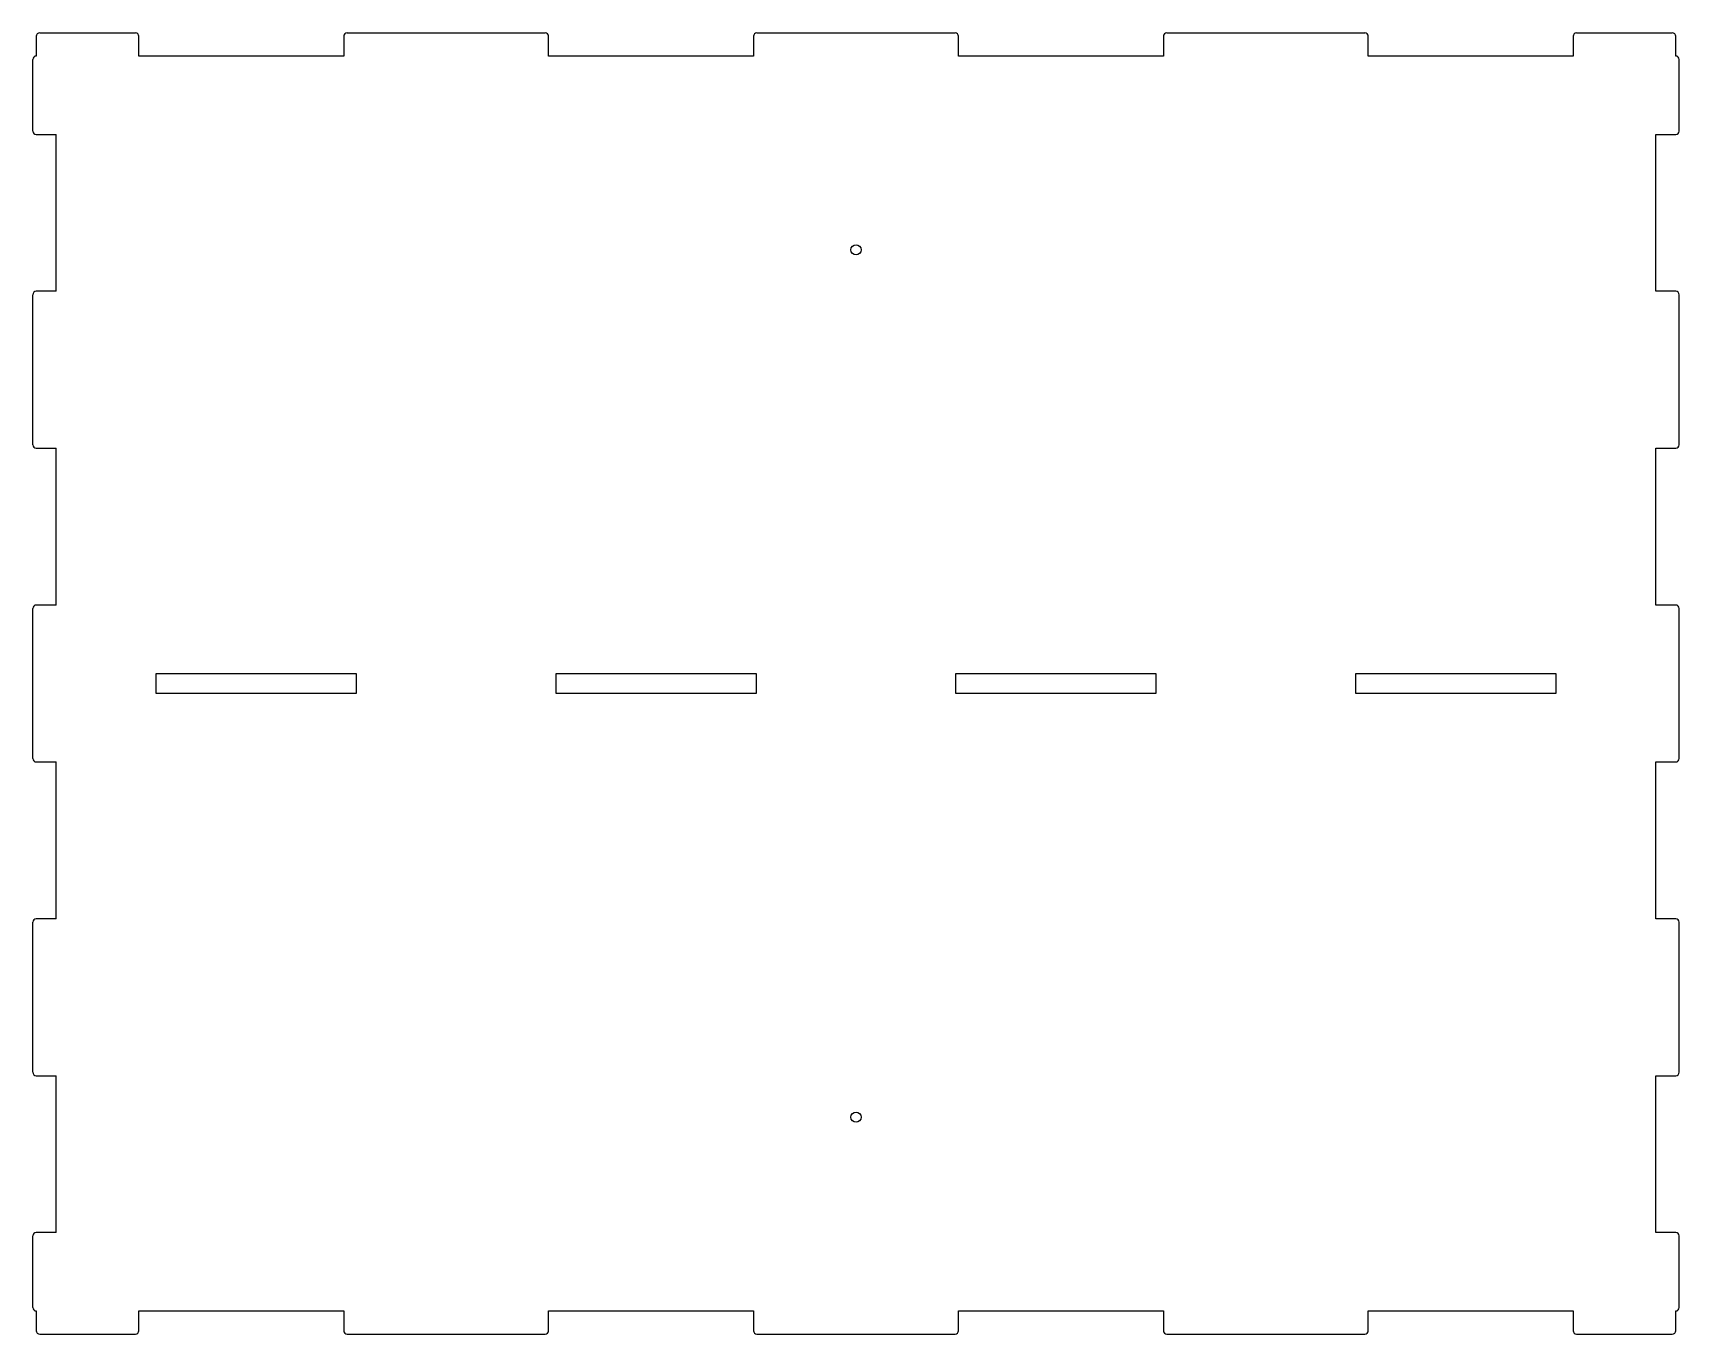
# Model space of a CAD drawing. Header units: millimetres. Extents: x 0 to 969, y 0 to 766.
import ezdxf

# ---------------------------------------------------------------- set-up
doc = ezdxf.new("R2010")
doc.units = ezdxf.units.MM
doc.layers.add('SheetCutProfiles', color=7, linetype='CONTINUOUS')

msp = doc.modelspace()

# ---------------------------------------------------------------- linework, layer by layer
at = {"layer": 'SheetCutProfiles'}
for p, q in [((4, 766), (60.325, 766)), ((184.975, 766), (301.625, 766)), ((426.275, 766), (542.925, 766)), ((667.575, 766), (784.225, 766)), ((908.875, 766), (965.2, 766)), ((2, 764), (2, 752.4)), ((62.325, 752.4), (62.325, 764)), ((182.975, 764), (182.975, 752.4)), ((303.625, 752.4), (303.625, 764)), ((424.275, 764), (424.275, 752.4)), ((544.925, 752.4), (544.925, 764)), ((665.575, 764), (665.575, 752.4)), ((786.225, 752.4), (786.225, 764)), ((906.875, 764), (906.875, 752.4)), ((967.2, 752.4), (967.2, 764)), ((0, 708.225), (0, 750.4)), ((182.975, 752.4), (62.325, 752.4)), ((424.275, 752.4), (303.625, 752.4)), ((665.575, 752.4), (544.925, 752.4)), ((906.875, 752.4), (786.225, 752.4)), ((969.2, 708.225), (969.2, 750.4)), ((2, 706.225), (13.6, 706.225)), ((13.6, 613.875), (13.6, 706.225)), ((955.6, 706.225), (967.2, 706.225)), ((955.6, 613.875), (955.6, 706.225)), ((0, 523.525), (0, 611.875)), ((13.6, 613.875), (2, 613.875)), ((967.2, 613.875), (955.6, 613.875)), ((969.2, 523.525), (969.2, 611.875)), ((2, 521.525), (13.6, 521.525)), ((13.6, 429.175), (13.6, 521.525)), ((955.6, 521.525), (967.2, 521.525)), ((955.6, 429.175), (955.6, 521.525)), ((0, 338.825), (0, 427.175)), ((13.6, 429.175), (2, 429.175)), ((967.2, 429.175), (955.6, 429.175)), ((969.2, 338.825), (969.2, 427.175)), ((72.475, 377.2), (72.475, 388.8)), ((72.475, 388.8), (190.225, 388.8)), ((190.225, 388.8), (190.225, 377.2)), ((307.975, 377.2), (307.975, 388.8)), ((307.975, 388.8), (425.725, 388.8)), ((425.725, 388.8), (425.725, 377.2)), ((543.475, 377.2), (543.475, 388.8)), ((543.475, 388.8), (661.225, 388.8)), ((661.225, 388.8), (661.225, 377.2)), ((778.975, 377.2), (778.975, 388.8)), ((778.975, 388.8), (896.725, 388.8)), ((896.725, 388.8), (896.725, 377.2)), ((190.225, 377.2), (72.475, 377.2)), ((425.725, 377.2), (307.975, 377.2)), ((661.225, 377.2), (543.475, 377.2)), ((896.725, 377.2), (778.975, 377.2)), ((2, 336.825), (13.6, 336.825)), ((13.6, 244.475), (13.6, 336.825)), ((955.6, 336.825), (967.2, 336.825)), ((955.6, 244.475), (955.6, 336.825)), ((0, 154.125), (0, 242.475)), ((13.6, 244.475), (2, 244.475)), ((967.2, 244.475), (955.6, 244.475)), ((969.2, 154.125), (969.2, 242.475)), ((2, 152.125), (13.6, 152.125)), ((13.6, 59.775), (13.6, 152.125)), ((955.6, 152.125), (967.2, 152.125)), ((955.6, 59.775), (955.6, 152.125)), ((13.6, 59.775), (2, 59.775)), ((967.2, 59.775), (955.6, 59.775)), ((0, 15.6), (0, 57.775)), ((969.2, 15.6), (969.2, 57.775)), ((2, 13.6), (2, 2)), ((62.325, 13.6), (182.975, 13.6)), ((62.325, 2), (62.325, 13.6)), ((182.975, 13.6), (182.975, 2)), ((303.625, 13.6), (424.275, 13.6)), ((303.625, 2), (303.625, 13.6)), ((424.275, 13.6), (424.275, 2)), ((544.925, 13.6), (665.575, 13.6)), ((544.925, 2), (544.925, 13.6)), ((665.575, 13.6), (665.575, 2)), ((786.225, 13.6), (906.875, 13.6)), ((786.225, 2), (786.225, 13.6)), ((906.875, 13.6), (906.875, 2)), ((967.2, 2), (967.2, 13.6)), ((4, 0), (60.325, 0)), ((184.975, 0), (301.625, 0)), ((426.275, 0), (542.925, 0)), ((667.575, 0), (784.225, 0)), ((908.875, 0), (965.2, 0))]:
    msp.add_line(p, q, dxfattribs=at)
for centre in [(484.6, 638.333), (484.6, 127.667)]:
    msp.add_circle(centre, 3, dxfattribs=at)
for centre, start, end in [((4, 764), 90, 180), ((60.325, 764), 0, 90), ((184.975, 764), 90, 180), ((301.625, 764), 0, 90), ((426.275, 764), 90, 180), ((542.925, 764), 0, 90), ((667.575, 764), 90, 180), ((784.225, 764), 0, 90), ((908.875, 764), 90, 180), ((965.2, 764), 0, 90), ((2, 750.4), 90, 180), ((967.2, 750.4), 0, 90), ((2, 708.225), 180, -90), ((967.2, 708.225), -90, 0), ((2, 611.875), 90, 180), ((967.2, 611.875), 0, 90), ((2, 523.525), 180, -90), ((967.2, 523.525), -90, 0), ((2, 427.175), 90, 180), ((967.2, 427.175), 0, 90), ((2, 338.825), 180, -90), ((967.2, 338.825), -90, 0), ((2, 242.475), 90, 180), ((967.2, 242.475), 0, 90), ((2, 154.125), 180, -90), ((967.2, 154.125), -90, 0), ((2, 57.775), 90, 180), ((967.2, 57.775), 0, 90), ((2, 15.6), 180, -90), ((967.2, 15.6), -90, 0), ((4, 2), -180, -90), ((60.325, 2), -90, 0), ((184.975, 2), -180, -90), ((301.625, 2), -90, 0), ((426.275, 2), -180, -90), ((542.925, 2), -90, 0), ((667.575, 2), -180, -90), ((784.225, 2), -90, 0), ((908.875, 2), -180, -90), ((965.2, 2), -90, 0)]:
    msp.add_arc(centre, 2, start, end, dxfattribs=at)

doc.saveas('drawing.dxf')
